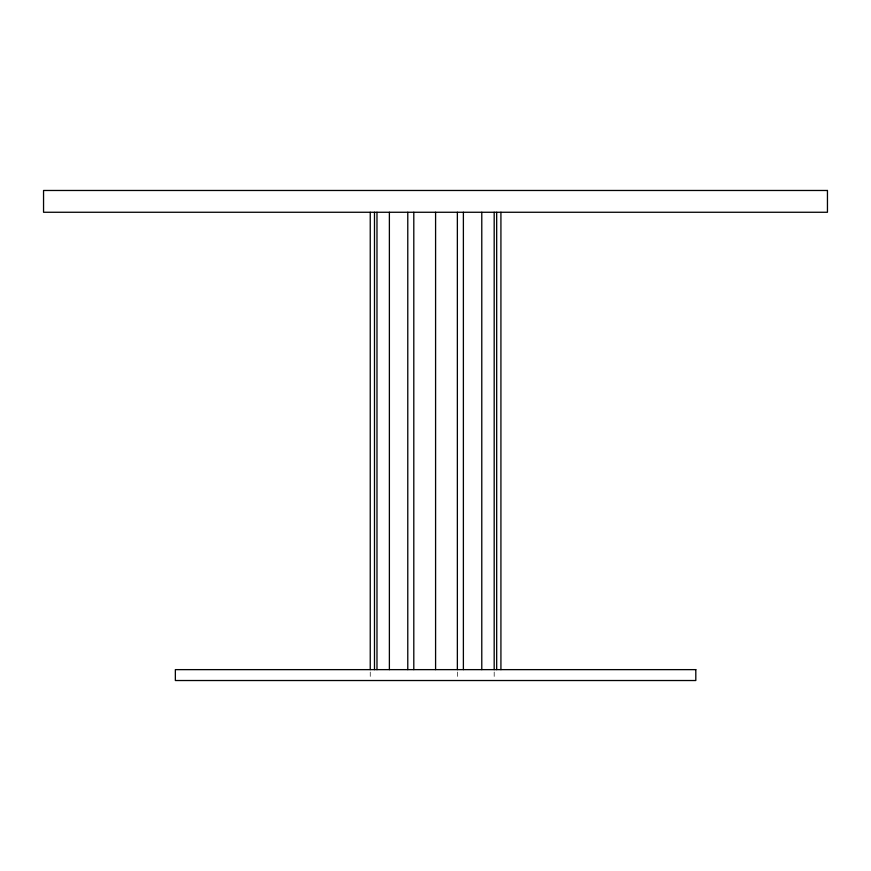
<?xml version="1.0" encoding="UTF-8"?>
<svg xmlns="http://www.w3.org/2000/svg" width="871" height="871" viewBox="0 0 871 871"><rect width="100%" height="100%" fill="white"/><g stroke="black" fill="none" stroke-linecap="round" stroke-linejoin="round"><path stroke-width="0.65" stroke-dasharray="4.36 3.27" d="M494.184 672.053L494.184 679.315M457.362 672.053L457.362 679.315M370.24 672.053L370.24 679.315"/><path stroke-width="1.31" d="M500.923 212.263L500.923 669.636M496.677 212.263L496.677 669.636M494.184 212.263L494.184 669.636M481.783 212.263L481.783 669.636M463.383 212.263L463.383 669.636M457.362 212.263L457.362 669.636M435.587 212.263L435.587 669.636M413.801 212.263L413.801 669.636M407.78 212.263L407.78 669.636M389.381 212.263L389.381 669.636M376.98 212.263L376.98 669.636M374.486 212.263L374.486 669.636M370.24 212.263L370.24 669.636M827.45 190.477L43.55 190.477L43.55 212.263L827.45 212.263L827.45 190.477M695.809 669.636L175.354 669.636L175.354 680.523L695.809 680.523L695.809 669.636"/></g></svg>
